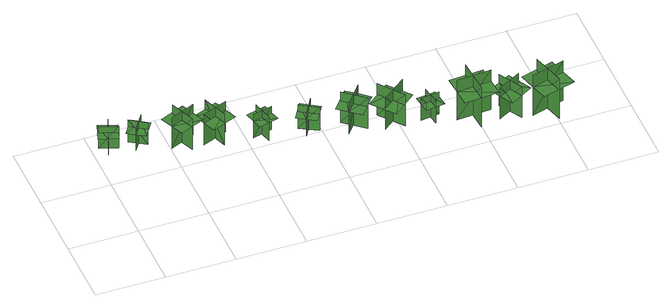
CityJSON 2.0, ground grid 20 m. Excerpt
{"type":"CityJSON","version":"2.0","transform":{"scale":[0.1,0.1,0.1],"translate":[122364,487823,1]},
"CityObjects":{
"tree1":{"type":"SolitaryVegetationObject","geometry":[{"type":"MultiSurface","lod":"1","boundaries":[[[0,1,2]],[[0,2,3]],[[4,5,6]],[[4,6,7]],[[8,9,10]],[[8,10,11]],[[8,11,12]],[[8,12,13]]]}]},
"tree2":{"type":"SolitaryVegetationObject","geometry":[{"type":"MultiSurface","lod":"1","boundaries":[[[14,15,16]],[[14,16,17]],[[18,19,20]],[[18,20,21]],[[22,23,24]],[[22,24,25]],[[22,25,26]],[[22,26,27]]]}]},
"tree3":{"type":"SolitaryVegetationObject","geometry":[{"type":"MultiSurface","lod":"1","boundaries":[[[28,29,30]],[[28,30,31]],[[32,33,34]],[[32,34,35]],[[36,37,38]],[[36,38,39]],[[36,39,40]],[[36,40,41]]]}]},
"tree4":{"type":"SolitaryVegetationObject","geometry":[{"type":"MultiSurface","lod":"1","boundaries":[[[42,43,44]],[[42,44,45]],[[46,47,48]],[[46,48,49]],[[50,51,52]],[[50,52,53]],[[50,53,54]],[[50,54,55]]]}]},
"tree5":{"type":"SolitaryVegetationObject","geometry":[{"type":"MultiSurface","lod":"1","boundaries":[[[56,57,58]],[[56,58,59]],[[60,61,62]],[[60,62,63]],[[64,65,66]],[[64,66,67]],[[64,67,68]],[[64,68,69]]]}]},
"tree6":{"type":"SolitaryVegetationObject","geometry":[{"type":"MultiSurface","lod":"1","boundaries":[[[70,71,72]],[[70,72,73]],[[74,75,76]],[[74,76,77]],[[78,79,80]],[[78,80,81]],[[78,81,82]],[[78,82,83]]]}]},
"tree7":{"type":"SolitaryVegetationObject","geometry":[{"type":"MultiSurface","lod":"1","boundaries":[[[84,85,86]],[[84,86,87]],[[88,89,90]],[[88,90,91]],[[92,93,94]],[[92,94,95]],[[92,95,96]],[[92,96,97]]]}]},
"tree8":{"type":"SolitaryVegetationObject","geometry":[{"type":"MultiSurface","lod":"1","boundaries":[[[98,99,100]],[[98,100,101]],[[102,103,104]],[[102,104,105]],[[106,107,108]],[[106,108,109]],[[106,109,110]],[[106,110,111]]]}]},
"tree9":{"type":"SolitaryVegetationObject","geometry":[{"type":"MultiSurface","lod":"1","boundaries":[[[112,113,114]],[[112,114,115]],[[116,117,118]],[[116,118,119]],[[120,121,122]],[[120,122,123]],[[120,123,124]],[[120,124,125]]]}]},
"tree10":{"type":"SolitaryVegetationObject","geometry":[{"type":"MultiSurface","lod":"1","boundaries":[[[126,127,128]],[[126,128,129]],[[130,131,132]],[[130,132,133]],[[134,135,136]],[[134,136,137]],[[134,137,138]],[[134,138,139]]]}]},
"tree11":{"type":"SolitaryVegetationObject","geometry":[{"type":"MultiSurface","lod":"1","boundaries":[[[140,141,142]],[[140,142,143]],[[144,145,146]],[[144,146,147]],[[148,149,150]],[[148,150,151]],[[148,151,152]],[[148,152,153]]]}]},
"tree12":{"type":"SolitaryVegetationObject","geometry":[{"type":"MultiSurface","lod":"1","boundaries":[[[154,155,156]],[[154,156,157]],[[158,159,160]],[[158,160,161]],[[162,163,164]],[[162,164,165]],[[162,165,166]],[[162,166,167]]]}]}
},
"vertices":[
[18,341,7],[70,323,7],[70,323,84],[18,341,84],[34,308,7],[52,360,7],[52,360,84],[34,308,84],[34,308,63],[60,299,63],[78,351,63],[52,360,63],[25,369,63],[8,317,63],
[144,302,13],[98,332,13],[98,332,90],[144,302,90],[137,338,13],[106,292,13],[106,292,90],[137,338,90],[137,338,68],[114,353,68],[83,307,68],[106,292,68],[130,277,68],[160,323,68],
[220,321,5],[250,250,5],[250,250,113],[220,321,113],[200,273,5],[272,304,5],[272,304,113],[200,273,113],[200,273,83],[216,238,83],[287,268,83],[272,304,83],[256,339,83],[185,309,83],
[336,237,5],[308,309,5],[308,309,113],[336,237,113],[357,284,5],[285,255,5],[285,255,113],[357,284,113],[357,284,83],[342,320,83],[271,291,83],[285,255,83],[299,219,83],[371,248,83],
[436,266,8],[451,208,8],[451,208,90],[436,266,90],[416,232,8],[473,246,8],[473,246,90],[416,232,90],[416,232,67],[423,203,67],[480,218,67],[473,246,67],[466,275,67],[409,261,67],
[541,228,6],[592,198,6],[592,198,88],[541,228,88],[551,190,6],[581,241,6],[581,241,88],[551,190,88],[551,190,65],[576,175,65],[606,225,65],[581,241,65],[556,256,65],[525,205,65],
[654,209,6],[714,160,6],[714,160,113],[654,209,113],[659,158,6],[708,218,6],[708,218,113],[659,158,113],[659,158,83],[689,133,83],[738,193,83],[708,218,83],[678,242,83],[629,182,83],
[825,195,5],[756,141,5],[756,141,115],[825,195,115],[756,203,5],[810,134,5],[810,134,115],[756,203,115],[817,197,79],[791,228,79],[723,173,79],[749,141,79],[774,109,79],[843,165,79],
[909,145,8],[855,137,8],[855,137,85],[909,145,85],[880,167,8],[888,113,8],[888,113,85],[880,167,85],[880,167,64],[853,164,64],[860,109,64],[888,113,64],[915,116,64],[908,171,64],
[991,161,2],[998,61,2],[998,61,141],[991,161,141],[947,111,2],[1047,118,2],[1047,118,141],[947,111,141],[947,111,102],[951,61,102],[1050,68,102],[1047,118,102],[1043,167,102],[944,161,102],
[1122,111,2],[1055,74,2],[1055,74,110],[1122,111,110],[1073,126,2],[1111,58,2],[1111,58,110],[1073,126,110],[1073,126,80],[1039,107,80],[1077,39,80],[1111,58,80],[1144,77,80],[1107,145,80],
[1176,115,0],[1203,20,0],[1203,20,139],[1176,115,139],[1143,58,0],[1239,85,0],[1239,85,139],[1143,58,139],[1143,58,100],[1157,10,100],[1253,37,100],[1239,85,100],[1225,133,100],[1130,106,100]
]}
